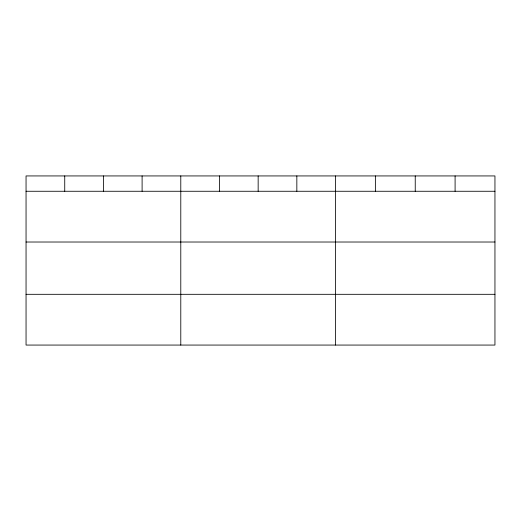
<?xml version="1.0" encoding="UTF-8"?>
<svg xmlns="http://www.w3.org/2000/svg" width="521" height="521" viewBox="0 0 521 521"><rect width="100%" height="100%" fill="white"/><g stroke="black" fill="none" stroke-linecap="round" stroke-linejoin="round"><path stroke-width="0.78" d="M494.95 242.018L494.95 175.935L26.05 175.935L26.05 345.065L494.95 345.065L494.95 242.018L26.05 242.018M26.05 191.266L494.95 191.266M26.05 294.313L494.95 294.313M455.093 175.935L455.093 191.266M415.237 175.935L415.237 191.266M375.38 175.935L375.38 191.266M335.524 175.935L335.524 345.065M296.84 175.935L296.84 191.266M258.155 175.935L258.155 191.266M219.471 175.935L219.471 191.266M180.787 175.935L180.787 345.065M142.103 175.935L142.103 191.266M103.419 175.935L103.419 191.266M64.734 175.935L64.734 191.266"/></g></svg>
